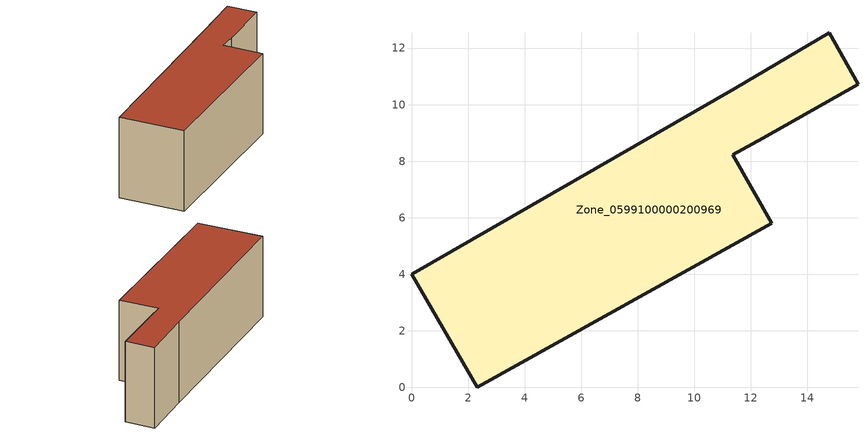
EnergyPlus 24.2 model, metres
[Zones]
Zone_0599100000200969
 floor ground (C_G): 0,4 11.46,10.59 14.79,12.54 15.8,10.73 12.42,8.81 11.36,8.23 12.75,5.8 2.32,0 z0
 wall outside (C_F): 2.32,0 12.75,5.8 11.36,8.23 12.42,8.81 15.8,10.73 14.79,12.54 11.46,10.59 0,4 2.32,0 z0:5.85
 roof outside (C_R): 11.46,10.59 0,4 2.32,0 12.75,5.8 11.36,8.23 12.42,8.81 15.8,10.73 14.79,12.54 z5.85
[BUILDING]
Pand.0599100000200969: North Axis=0; Terrain=City; Loads Convergence Tolerance Value=0.04; Temperature Convergence Tolerance Value=0.4; Solar Distribution=FullExterior; Maximum Number of Warmup Days=25; Minimum Number of Warmup Days=1
[Site:Location]
Rotterdam.The.Hague.AP_ZH_NLD Design_Conditions: Latitude=51.96; Longitude=4.45; Time Zone=1; Elevation=-4.5
[SITE:GROUNDTEMPERATURE:BUILDINGSURFACE]
18, 18, 18, 18, 18, 18, 18, 18, 18, 18, 18, 18
[MATERIAL] Thermal Absorptance=0.9; Solar Absorptance=0.7; Visible Absorptance=0.7
Name | Roughness | Thickness | Conductivity | Density | Specific Heat
G.TC.1946 | MediumSmooth | 0.15 | 1 | 540 | 1210
F.TC.1946 | Rough | 0.3 | 0.857143 | 1920 | 840
R.TC.1946 | MediumRough | 0.2 | 0.909091 | 1500 | 1000
[CONSTRUCTION]
C_G: G.TC.1946
C_F: F.TC.1946
C_R: R.TC.1946
[ZONE]
Zone_0599100000200969: Type=1; Multiplier=1; Ceiling Height=Autocalculate; Volume=Autocalculate; Floor Area=autocalculate; Part of Total Floor Area=Yes
[ZONEINFILTRATION:DESIGNFLOWRATE]
Infil_Zone_0599100000200969: Zone or ZoneList or Space or SpaceList=Zone_0599100000200969; Schedule=AlwaysOn; Design Flow Rate Calculation Method=Flow/Area; Flow Rate per Floor Area=0.003; Constant Term Coefficient=1; Temperature Term Coefficient=0; Velocity Term Coefficient=0; Velocity Squared Term Coefficient=0
[HVACTEMPLATE:ZONE:IDEALLOADSAIRSYSTEM]
Zone_0599100000200969: Maximum Heating Supply Air Temperature=50; Minimum Cooling Supply Air Temperature=13; Maximum Heating Supply Air Humidity Ratio=0.0156; Minimum Cooling Supply Air Humidity Ratio=0.0077; Heating Limit=NoLimit; Cooling Limit=NoLimit; Dehumidification Control Type=ConstantSensibleHeatRatio; Cooling Sensible Heat Ratio=0.7; Dehumidification Setpoint=60; Humidification Control Type=None; Humidification Setpoint=30; Outdoor Air Method=None; Outdoor Air Flow Rate per Person=0.00944; Outdoor Air Flow Rate per Zone Floor Area=0; Outdoor Air Flow Rate per Zone=0; Demand Controlled Ventilation Type=None; Outdoor Air Economizer Type=NoEconomizer; Heat Recovery Type=None; Sensible Heat Recovery Effectiveness=0.7; Latent Heat Recovery Effectiveness=0.65
[ZONECONTROL:THERMOSTAT]
ThermostatControl_Zone_0599100000200969: Zone or ZoneList=Zone_0599100000200969; Control Type Schedule=DualSetpointControlType; Control 1=Thermostat_Zone_0599100000200969; Temperature Difference Between Cutout And Setpoint=0
[THERMOSTATSETPOINT:DUALSETPOINT]
Thermostat_Zone_0599100000200969: Heating Setpoint Temperature Schedule=HeatingSetpoint_Zone_0599100000200969; Cooling Setpoint Temperature Schedule=CoolingSetpoint_Zone_0599100000200969
[SCHEDULE:COMPACT]
HeatingSetpoint_Zone_0599100000200969: Through: 12/31, For: AllDays, Until: 24:00, 21
CoolingSetpoint_Zone_0599100000200969: Through: 12/31, For: AllDays, Until: 24:00, 24
DualSetpointControlType: Through: 12/31, For: AllDays, Until: 24:00, 4
AlwaysOn: Through: 12/31, For: AllDays, Until: 24:00, 1
